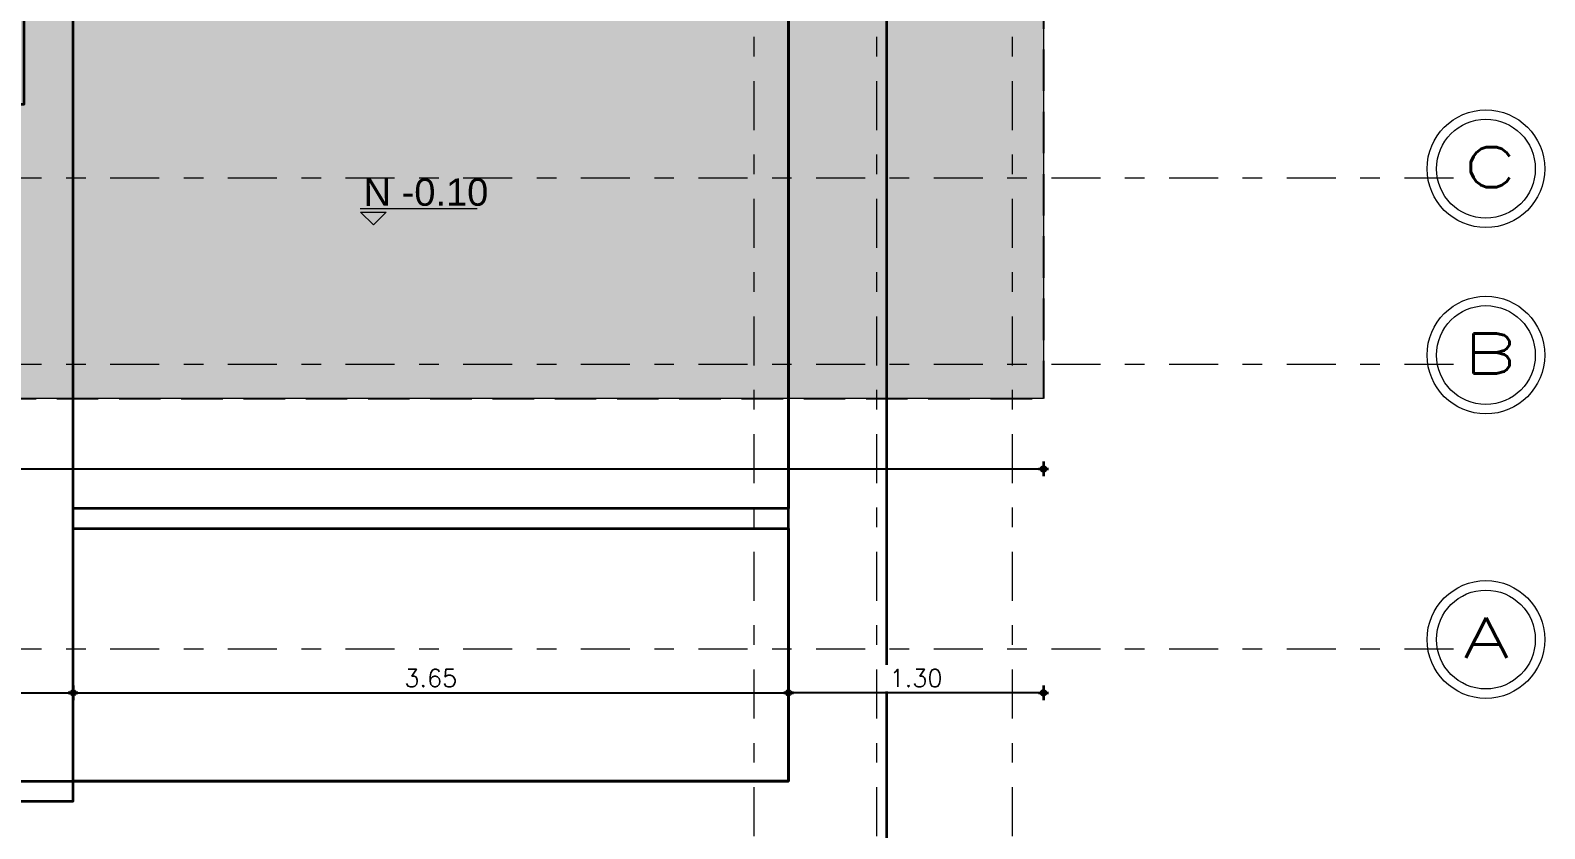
# Model space of a CAD drawing. Header units: metres. Extents: x -50 to 76, y -61 to 14.
# Drawn here: x -4.9 to 2.82, y -8.99 to -4.92 of the extents above; entities that cross this region are included whole.
import ezdxf

# ---------------------------------------------------------------- set-up
doc = ezdxf.new("R2010")
doc.units = ezdxf.units.M
doc.header["$MEASUREMENT"] = 0
for name, pattern in [('CENTER', [2, 1.25, -0.25, 0.25, -0.25]), ('CENTERX2', [4, 2.5, -0.5, 0.5, -0.5]), ('DASHDOT2', [0.5, 0.25, -0.125, 0, -0.125]), ('Línea Oculta', [0.3175, 0.211667, -0.105833])]:
    doc.linetypes.add(name, pattern=pattern)
for name, color, linetype, lineweight in [('1 AREAS', 65, 'Continuous', 50), ('1 AREAS HACH', 250, 'Continuous', 9), ('1 NIVELES', 145, 'Continuous', 18), ('1 PISOS', 252, 'Continuous', 35), ('1 PROYECCIONES', 144, 'Continuous', 25), ('_TXT1', 7, 'Continuous', 0), ('achurados', 251, 'Continuous', 0), ('COTAS', 251, 'Continuous', 35), ('EJES', 251, 'CENTERX2', 0), ('F-PLANO 3', 81, 'Continuous', 20), ('TEXTOS', 4, 'Continuous', 25)]:
    doc.layers.add(name, color=color, linetype=linetype, lineweight=lineweight)
doc.styles.add('cotas', font='romans.shx')
doc.styles.add('LEROY', font='arial.ttf')
doc.styles.add('ROMANS', font='romans', dxfattribs={"width": 0.7})
doc.dimstyles.new('COT-50', dxfattribs={"dimscale": 0.5, "dimtxt": 0.18, "dimasz": 0.05, "dimexe": 0.08, "dimexo": 0.1, "dimgap": 0.06, "dimtad": 1, "dimzin": 4, "dimdsep": 46, "dimtxsty": 'cotas', "dimblk1": 'COTA', "dimblk2": 'COTA', "dimsah": 1, "dimcen": 0.09, "dimse1": 1, "dimse2": 1, "dimclrd": 256, "dimclre": 253, "dimclrt": 14, "dimadec": 0, "dimazin": 0, "dimtfac": 1, "dimtix": 1, "dimtmove": 0, "dimatfit": 3, "dimldrblk": 'COTA', "dimfxl": 1, "dimtfill": 1, "dimtfillclr": 256, "dimtolj": 1, "dimtzin": 12, "dimarcsym": 0})

# ---------------------------------------------------------------- blocks, each defined once
blk = doc.blocks.new('COTA')
for p, q in [((-1, 0), (1, 0)), ((0, 1.5), (0, -1.5))]:
    blk.add_line(p, q)
blk.add_circle((0, 0), 0.5)
blk = doc.blocks.new('*D181')
at = {"layer": 'COTAS', "lineweight": -2, "transparency": 16777216}
blk.add_line((-19.5095, -7.1585), (0.2405, -7.1585), dxfattribs=at)
at = {"layer": 'Defpoints', "color": 0, "transparency": 16777216}
for p in [(-19.5345, -4.5), (0.2655, -4.75), (0.2655, -7.1585)]:
    blk.add_point(p, dxfattribs=at)
at = {"layer": 'COTAS', "lineweight": -2, "transparency": 16777216, "xscale": 0.025, "yscale": 0.025, "zscale": 0.025, "rotation": 180}
blk.add_blockref('COTA', (-19.5345, -7.1585), dxfattribs=at)
at = {"layer": 'COTAS', "lineweight": -2, "transparency": 16777216, "xscale": 0.025, "yscale": 0.025, "zscale": 0.025}
blk.add_blockref('COTA', (0.2655, -7.1585), dxfattribs=at)
at = {"layer": 'COTAS', "color": 14, "transparency": 16777216, "insert": (-9.6345, -7.0835), "char_height": 0.09, "attachment_point": 5, "style": 'cotas', "bg_fill": 3, "box_fill_scale": 1.25, "bg_fill_color": 256, "bg_fill_true_color": 13158600, "bg_fill_transparency": 0}
blk.add_mtext('\\A1;19.80', dxfattribs=at)
blk = doc.blocks.new('*D369')
at = {"layer": 'COTAS', "lineweight": -2, "transparency": 16777216}
blk.add_line((-10.1595, -8.3), (-4.7089, -8.3), dxfattribs=at)
at = {"layer": 'Defpoints', "color": 0, "transparency": 16777216}
for p in [(-4.6839, -8.3), (-10.1845, -8.75), (-4.6839, -8.8514)]:
    blk.add_point(p, dxfattribs=at)
at = {"layer": 'COTAS', "lineweight": -2, "transparency": 16777216, "xscale": 0.025, "yscale": 0.025, "zscale": 0.025, "rotation": 180}
blk.add_blockref('COTA', (-10.1845, -8.3), dxfattribs=at)
at = {"layer": 'COTAS', "lineweight": -2, "transparency": 16777216, "xscale": 0.025, "yscale": 0.025, "zscale": 0.025}
blk.add_blockref('COTA', (-4.6839, -8.3), dxfattribs=at)
at = {"layer": 'COTAS', "color": 14, "transparency": 16777216, "insert": (-7.4342, -8.225), "char_height": 0.09, "attachment_point": 5, "style": 'cotas', "bg_fill": 3, "box_fill_scale": 1.25, "bg_fill_color": 256, "bg_fill_true_color": 13158600, "bg_fill_transparency": 0}
blk.add_mtext('\\A1;5.50', dxfattribs=at)
blk = doc.blocks.new('*D370')
at = {"layer": 'COTAS', "lineweight": -2, "transparency": 16777216}
blk.add_line((-4.6589, -8.3), (-1.0595, -8.3), dxfattribs=at)
at = {"layer": 'Defpoints', "color": 0, "transparency": 16777216}
for p in [(-1.0345, -8.3), (-4.6839, -8.75), (-1.0345, -8.75)]:
    blk.add_point(p, dxfattribs=at)
at = {"layer": 'COTAS', "lineweight": -2, "transparency": 16777216, "xscale": 0.025, "yscale": 0.025, "zscale": 0.025, "rotation": 180}
blk.add_blockref('COTA', (-4.6839, -8.3), dxfattribs=at)
at = {"layer": 'COTAS', "lineweight": -2, "transparency": 16777216, "xscale": 0.025, "yscale": 0.025, "zscale": 0.025}
blk.add_blockref('COTA', (-1.0345, -8.3), dxfattribs=at)
at = {"layer": 'COTAS', "color": 14, "transparency": 16777216, "insert": (-2.8592, -8.225), "char_height": 0.09, "attachment_point": 5, "style": 'cotas', "bg_fill": 3, "box_fill_scale": 1.25, "bg_fill_color": 256, "bg_fill_true_color": 13158600, "bg_fill_transparency": 0}
blk.add_mtext('\\A1;3.65', dxfattribs=at)
blk = doc.blocks.new('*D371')
at = {"layer": 'COTAS', "lineweight": -2, "transparency": 16777216}
blk.add_line((0.2405, -8.3), (-1.0095, -8.3), dxfattribs=at)
at = {"layer": 'Defpoints', "color": 0, "transparency": 16777216}
for p in [(0.2655, -6.8), (-1.0345, -7.3601), (-1.0345, -8.3)]:
    blk.add_point(p, dxfattribs=at)
at = {"layer": 'COTAS', "lineweight": -2, "transparency": 16777216, "xscale": 0.025, "yscale": 0.025, "zscale": 0.025, "rotation": 180}
blk.add_blockref('COTA', (-1.0345, -8.3), dxfattribs=at)
at = {"layer": 'COTAS', "lineweight": -2, "transparency": 16777216, "xscale": 0.025, "yscale": 0.025, "zscale": 0.025}
blk.add_blockref('COTA', (0.2655, -8.3), dxfattribs=at)
at = {"layer": 'COTAS', "color": 14, "transparency": 16777216, "insert": (-0.3845, -8.225), "char_height": 0.09, "attachment_point": 5, "style": 'cotas', "bg_fill": 3, "box_fill_scale": 1.25, "bg_fill_color": 256, "bg_fill_true_color": 13158600, "bg_fill_transparency": 0}
blk.add_mtext('\\A1;1.30', dxfattribs=at)

msp = doc.modelspace()

# ---------------------------------------------------------------- hatches: boundary and pattern name
at = {"layer": '1 AREAS HACH'}
h = msp.add_hatch(dxfattribs=at)
h.set_pattern_fill('ANGLE', color=256)
h.set_pattern_definition([(0, (-39.43992, 0), (0, 0.275), [0.2, -0.075]), (90, (-39.43992, 0), (-0.275, 2e-17), [0.2, -0.075])])
h.paths.add_polyline_path([(-15.4845, 4.75), (-19.2345, 4.75), (-19.5345, 4.75), (-19.5345, -4.5), (-16.6345, -4.5), (-16.6345, -5.75), (-12.2845, -5.75), (-12.2845, -4.5), (-10.5845, -4.5), (-10.5845, -5.3), (-10.1845, -5.3), (-10.1845, -4.5), (-5.2345, -4.5), (-5.2345, -5.3), (-5.0845, -5.3), (-5.0845, -6.8), (0.2655, -6.8), (0.2655, 0.15), (-1.0345, 0.15), (-1.0345, 2.15), (-0.4345, 2.15), (-0.4345, 4.55), (-0.7345, 4.55), (-0.7345, 4.25), (-6.3145, 4.25), (-6.3145, 4.55), (-6.6845, 4.55), (-6.6845, 1.4), (-10.8845, 1.4), (-10.8845, 2.55), (-11.0845, 2.55), (-11.0845, 4.75), (-10.8845, 4.75), (-10.8845, 5.9), (-11.2345, 5.9), (-11.2345, 5.35), (-15.4845, 5.35)])

# ---------------------------------------------------------------- linework, layer by layer
at = {"layer": '1 AREAS', "lineweight": 13}
msp.add_lwpolyline([(-1.0345, 2.15), (-1.0345, 0.15), (0.2655, 0.15), (0.2655, -6.8), (-5.0845, -6.8), (-5.0845, -5.3), (-5.2345, -5.3), (-5.2345, -4.5), (-10.1845, -4.5), (-10.1845, -4.5), (-10.1845, -4.5), (-10.1845, -5.3), (-10.5845, -5.3), (-10.5845, -4.5), (-12.2845, -4.5)], dxfattribs=at)
at = {"layer": '1 NIVELES', "color": 2, "linetype": 'CENTER'}
for p, q in [((-3.2196, -5.83), (-2.6229, -5.83)), ((-3.1518, -5.9139), (-3.2171, -5.8489)), ((-3.2171, -5.8489), (-3.0865, -5.8489)), ((-3.1518, -5.9139), (-3.0865, -5.8489))]:
    msp.add_line(p, q, dxfattribs=at)
at = {"layer": '1 PISOS'}
for points in [[(-12.2845, -4.5), (-12.2845, -8.8514), (-4.6839, -8.8514), (-4.6839, -3.75), (-4.9345, -3.75), (-4.9345, -5.3), (-10.5845, -5.3), (-10.5845, -4.5)], [(-12.2845, -8.7496), (-1.0345, -8.75), (-1.0345, -3.75), (-0.5345, -3.75), (-0.5345, -15.5), (-1.0345, -15.5), (-1.0345, -10.5), (-10.5845, -10.5), (-10.5845, -15.5), (-12.2845, -15.5047)], [(-4.6839, -3.75), (-1.0345, -3.75), (-1.0345, -7.3601), (-4.6839, -7.3601)], [(-4.6839, -7.4616), (-1.0345, -7.4616), (-1.0345, -8.75), (-4.6839, -8.75)]]:
    msp.add_lwpolyline(points, close=True, dxfattribs=at)
at = {"layer": '1 PROYECCIONES', "linetype": 'Línea Oculta'}
for p in [(0.2655, -3.75), (-5.0845, -6.8)]:
    msp.add_line(p, (0.2655, -6.8), dxfattribs=at)
at = {"layer": 'achurados', "color": 251, "linetype": 'ByBlock'}
for centre in [(2.5217, -5.6281), (2.5217, -6.5781), (2.5217, -8.0281)]:
    msp.add_circle(centre, 0.3, dxfattribs=at)
at = {"layer": 'EJES', "linetype": 'DASHDOT2'}
msp.add_line((-21.2941, -8.075), (2.4275, -8.075), dxfattribs=at)
at = {"layer": 'F-PLANO 3', "color": 1, "linetype": 'ByBlock'}
for centre in [(2.5217, -5.6281), (2.5217, -6.5781), (2.5217, -8.0281)]:
    msp.add_circle(centre, 0.252, dxfattribs=at)

# ---------------------------------------------------------------- texts
at = {"layer": '_TXT1', "style": 'ROMANS', "width": 1.5}
for s, p in [('C', (2.4057, -5.7217)), ('B', (2.4057, -6.6717)), ('A', (2.4057, -8.1217))]:
    msp.add_text(s, height=0.2042, dxfattribs=at).set_placement(p)
at = {"layer": 'TEXTOS', "color": 2, "style": 'LEROY'}
msp.add_text('N -0.10', height=0.13885, rotation=0.0654, dxfattribs=at).set_placement((-3.2019, -5.8172))

# ---------------------------------------------------------------- next in the draw order: dimensions: what is measured, and where the dimension line sits
at = {"layer": 'COTAS'}
for base, p1, p2, picture, middle in [((0.2655, -7.1585), (-19.5345, -4.5), (0.2655, -4.75), '*D181', (-9.6345, -7.0835)), ((-4.6839, -8.3), (-10.1845, -8.75), (-4.6839, -8.8514), '*D369', (-7.4342, -8.225))]:
    dim = msp.add_linear_dim(base=base, p1=p1, p2=p2, dimstyle='COT-50', dxfattribs=at)
    dim.commit()
    dim.dimension.update_dxf_attribs({"geometry": picture, "text_midpoint": middle})

# ---------------------------------------------------------------- next in the draw order: linework, layer by layer
at = {"layer": 'EJES', "linetype": 'DASHDOT2'}
for p, q in [((-1.2095, -10.2308), (-1.2095, 7.233)), ((-1.2095, -10.2308), (-1.2095, 7.233)), ((-0.5845, -10.2308), (-0.5845, 7.233)), ((0.108, -10.2308), (0.108, 7.233)), ((-21.2941, -5.675), (2.4275, -5.675)), ((-21.2941, -6.625), (2.4275, -6.625))]:
    msp.add_line(p, q, dxfattribs=at)

# ---------------------------------------------------------------- next in the draw order: dimensions: what is measured, and where the dimension line sits
at = {"layer": 'COTAS'}
dim = msp.add_linear_dim(base=(-1.0345, -8.3), p1=(-4.6839, -8.75), p2=(-1.0345, -8.75), dimstyle='COT-50', dxfattribs=at)
dim.commit()
dim.dimension.update_dxf_attribs({"geometry": '*D370', "text_midpoint": (-2.8592, -8.225)})

# ---------------------------------------------------------------- next in the draw order: dimensions: what is measured, and where the dimension line sits
dim = msp.add_linear_dim(base=(-1.0345, -8.3), p1=(0.2655, -6.8), p2=(-1.0345, -7.3601), dimstyle='COT-50', dxfattribs=at)
dim.commit()
dim.dimension.update_dxf_attribs({"geometry": '*D371', "text_midpoint": (-0.3845, -8.225)})

doc.saveas('drawing.dxf')
